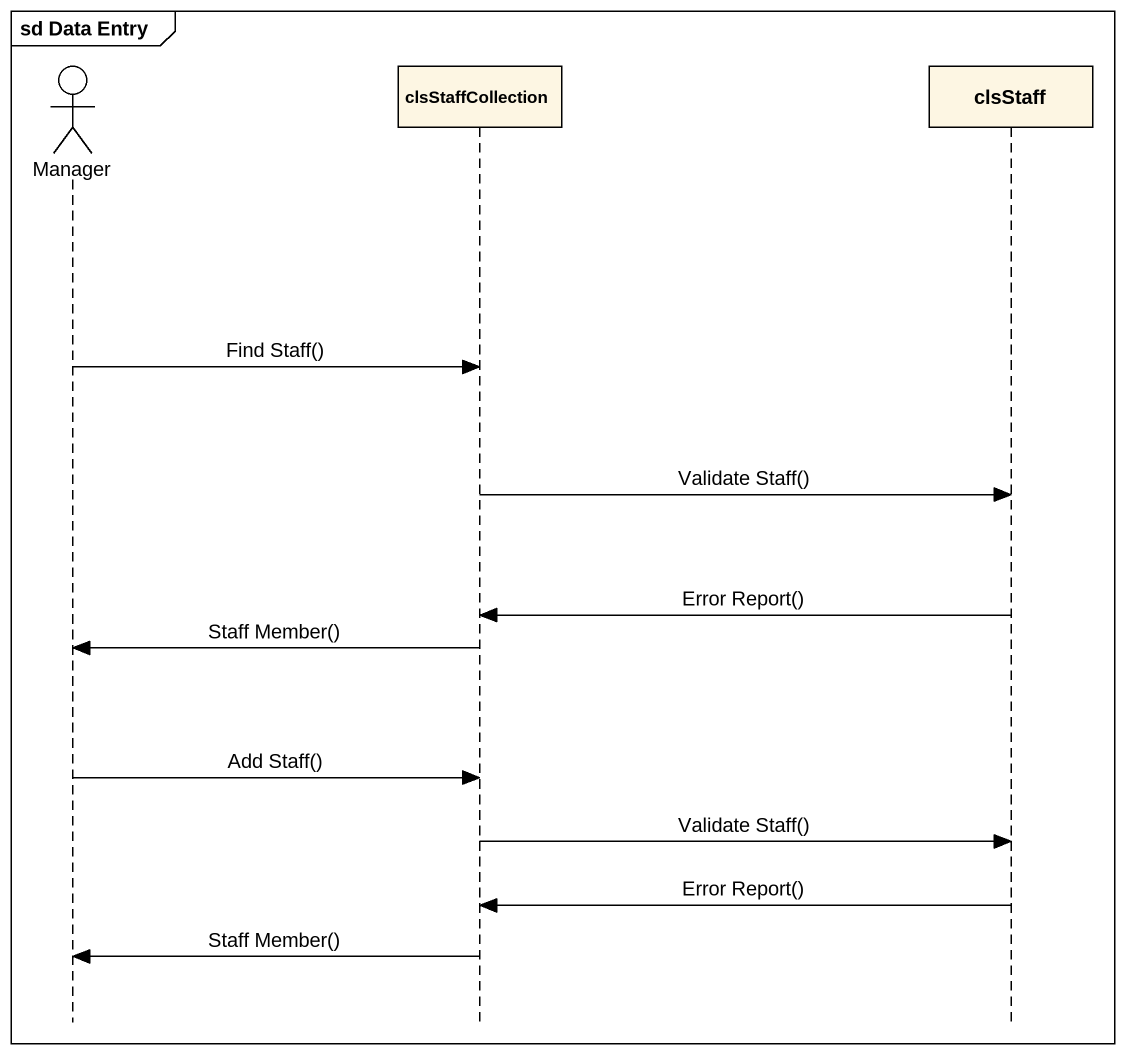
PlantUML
@startuml
mainframe sd Data Entry
hide footbox
actor Manager
participant clsStaffCollection
participant clsStaff

Manager -> clsStaffCollection : Find Staff()
clsStaffCollection -> clsStaff : Validate Staff()
clsStaff -> clsStaffCollection : Error Report()
clsStaffCollection -> Manager : Staff Member()
Manager -> clsStaffCollection : Add Staff()
clsStaffCollection -> clsStaff : Validate Staff()
clsStaff -> clsStaffCollection : Error Report()
clsStaffCollection -> Manager : Staff Member()
@enduml
